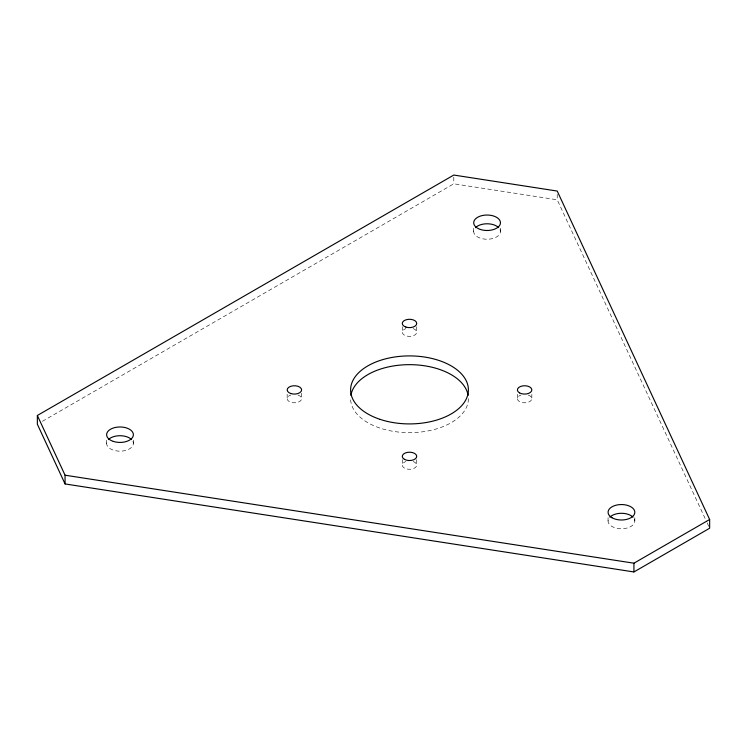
<?xml version="1.0" encoding="UTF-8"?>
<svg xmlns="http://www.w3.org/2000/svg" width="747" height="747" viewBox="0 0 747 747"><rect width="100%" height="100%" fill="white"/><g stroke="black" fill="none" stroke-linecap="round" stroke-linejoin="round"><path stroke-width="0.56" stroke-dasharray="3.73 2.8" d="M42.402 421.308L453.793 183.799L557.225 199.794L706.709 521.892M707.204 522.947L709.65 528.232M634.829 517.736L634.829 521.014M608.058 517.736L608.058 521.014M557.225 194.332L557.225 199.794M531.836 394.285L531.836 398.655M517.382 394.285L517.382 398.655M500.462 228.227L500.462 231.505M473.691 228.227L473.691 231.505M453.793 177.244L453.793 183.799M416.733 326.738L416.733 332.2M416.733 459.648L416.733 465.12M402.278 326.738L402.278 332.2M402.278 459.648L402.278 465.12M301.62 393.193L301.62 398.655M287.165 394.285L287.165 398.655M133.377 440.17L133.377 443.447M106.606 440.17L106.606 443.447M468.397 398.655A58.892 33.998 0 0 1 409.505 432.662A58.892 33.998 0 0 1 350.604 398.655M298.006 395.042A7.227 4.174 0 0 1 299.93 401.335A7.227 4.174 0 0 1 288.856 401.335A7.227 4.174 0 0 1 290.779 395.042M413.119 461.506A7.227 4.174 0 0 1 415.043 467.799A7.227 4.174 0 0 1 403.968 467.799A7.227 4.174 0 0 1 405.892 461.506M413.119 328.587A7.227 4.174 0 0 1 415.043 334.88A7.227 4.174 0 0 1 403.968 334.88A7.227 4.174 0 0 1 405.892 328.587M528.222 395.042A7.227 4.174 0 0 1 530.146 401.335A7.227 4.174 0 0 1 519.072 401.335A7.227 4.174 0 0 1 520.995 395.042M634.371 519.016A13.381 7.731 0 0 1 621.439 528.745A13.381 7.731 0 0 1 608.516 519.016M132.919 441.44A13.381 7.731 0 0 1 119.987 451.169A13.381 7.731 0 0 1 107.064 441.44M500.004 229.506A13.381 7.731 0 0 1 487.072 239.236A13.381 7.731 0 0 1 474.149 229.506"/><path stroke-width="1.12" d="M37.35 415.481L453.793 175.05L557.225 191.055L709.65 519.492L709.65 528.232L633.932 571.95L65.064 483.944L37.35 424.231L37.35 415.481L65.064 475.204L65.064 483.944M65.064 475.204L633.932 563.201L709.65 519.492M633.932 563.201L633.932 571.95M350.894 395.331A58.892 33.998 0 0 1 409.505 364.657A58.892 33.998 0 0 1 468.117 395.331M609.851 517.157A13.381 7.731 0 0 1 633.036 517.157M108.399 439.581A13.381 7.731 0 0 1 131.584 439.581M475.484 227.648A13.381 7.731 0 0 1 498.669 227.648M380.055 419.356A58.892 33.998 0 0 0 468.397 389.915A58.892 33.998 0 0 0 380.055 360.465A58.892 33.998 0 0 0 380.055 419.356M480.386 229.46A13.381 7.731 0 0 0 500.462 222.765A13.381 7.731 0 0 0 480.386 216.07A13.381 7.731 0 0 0 480.386 229.46M611.98 517.736A13.381 7.731 0 0 0 634.371 514.272A13.381 7.731 0 0 0 617.974 504.813A13.381 7.731 0 0 0 611.98 517.736M113.292 441.393A13.381 7.731 0 0 0 133.377 434.698A13.381 7.731 0 0 0 113.292 428.012A13.381 7.731 0 0 0 113.292 441.393M290.779 393.529A7.227 4.174 0 0 0 301.62 389.915A7.227 4.174 0 0 0 290.779 386.302A7.227 4.174 0 0 0 290.779 393.529M405.892 327.074A7.227 4.174 0 0 0 416.733 323.451A7.227 4.174 0 0 0 405.892 319.837A7.227 4.174 0 0 0 405.892 327.074M519.501 392.866A7.227 4.174 0 0 0 531.593 390.998A7.227 4.174 0 0 0 522.741 385.882A7.227 4.174 0 0 0 519.501 392.866M404.388 459.321A7.227 4.174 0 0 0 416.481 457.453A7.227 4.174 0 0 0 407.629 452.346A7.227 4.174 0 0 0 404.388 459.321"/></g></svg>
